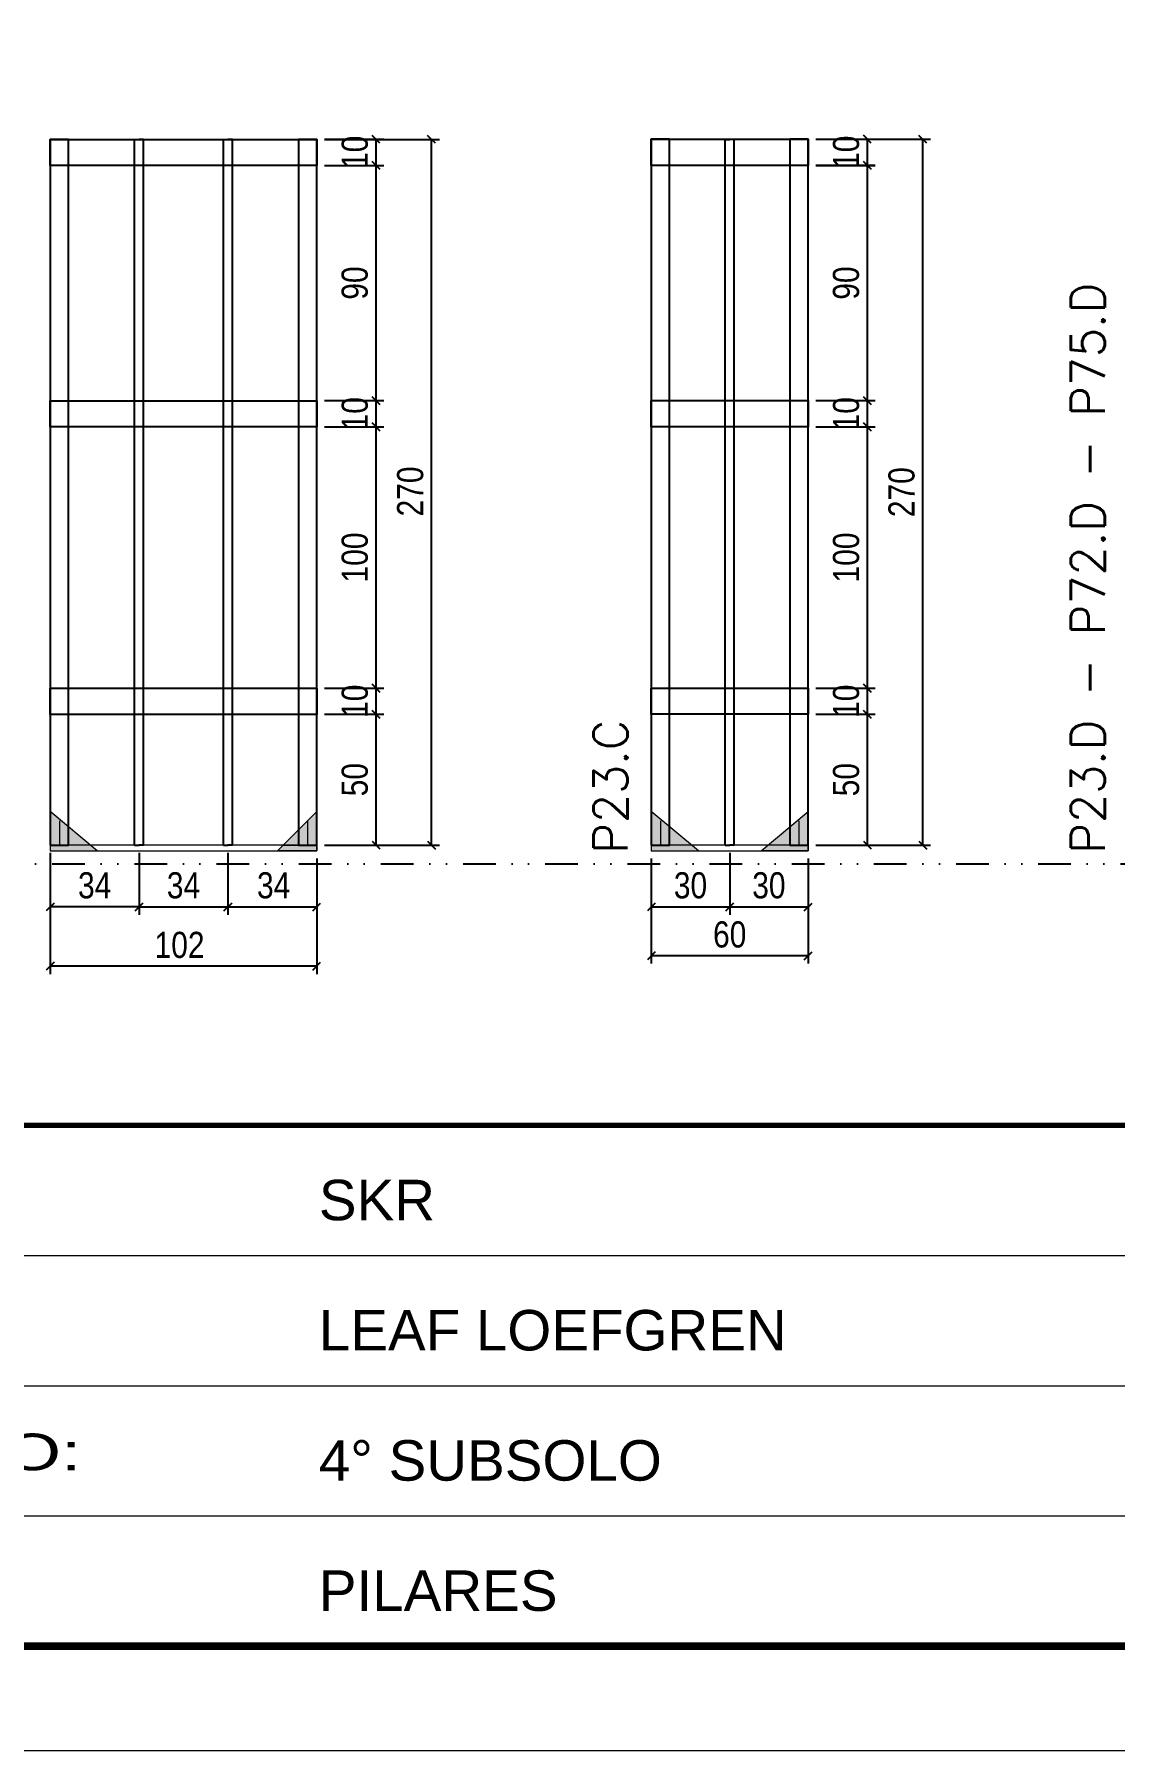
# Model space of a CAD drawing. Header units: millimetres. Extents: x 13777 to 27878, y -21631 to 6985.
# Drawn here: x 18173 to 18587, y -10145 to -9489 of the extents above; entities that cross this region are included whole.
import ezdxf

# ---------------------------------------------------------------- set-up
doc = ezdxf.new("R2010")
doc.units = ezdxf.units.MM
for name, pattern in [('CONTINUO', [0]), ('DASHED', [0.75, 0.5, -0.25]), ('DIVIDE2', [0.625, 0.25, -0.125, 0, -0.125, 0, -0.125]), ('HIDDEN', [0.375, 0.25, -0.125])]:
    doc.linetypes.add(name, pattern=pattern)
for name, color, linetype in [('COTA', 241, 'Continuous'), ('Nível', 160, 'Continuous'), ('SARR_2.2x10', 60, 'Continuous'), ('SARR_3.5x7', 81, 'Continuous'), ('SARR_7x7', 40, 'Continuous')]:
    doc.layers.add(name, color=color, linetype=linetype)
for name, color, linetype, lineweight in [('Folhas', 255, 'Continuous', 9), ('Madeira', 126, 'Continuous', 18), ('Sarr 2.2x7', 40, 'Continuous', 9), ('SARRAFO DE PRESSAO', 251, 'DASHED', 9), ('Texto Seção', 7, 'Continuous', 15)]:
    doc.layers.add(name, color=color, linetype=linetype, lineweight=lineweight)
doc.styles.add('ARIAL', font='arial.ttf')
doc.styles.add('COTA TECNICA', font='techl___.ttf', dxfattribs={"height": 10})
doc.styles.add('REGUA-120', font='ROMANS.shx', dxfattribs={"height": 15})
doc.styles.add('Tecnologia', font='')
doc.styles.get('Tecnologia').set_extended_font_data('Forgotten Futurist')
doc.dimstyles.new('PAINEL', dxfattribs={"dimtxt": 10, "dimasz": 3, "dimexe": 3, "dimexo": 3, "dimgap": 3, "dimtad": 1, "dimdec": 1, "dimzin": 12, "dimdsep": 46, "dimtxsty": 'COTA TECNICA', "dimblk1": 'OBLIQUE', "dimblk2": 'OBLIQUE', "dimsah": 1, "dimcen": 0.9, "dimclrd": 4, "dimclre": 4, "dimclrt": 240, "dimadec": 1, "dimazin": 3, "dimtfac": 1, "dimtdec": 1, "dimtmove": 0, "dimatfit": 3, "dimfxl": 1, "dimtolj": 1, "dimtzin": 12, "dimarcsym": 0})

# ---------------------------------------------------------------- blocks, each defined once
blk = doc.blocks.new('9999999999')
at = {"color": 30, "linetype": 'CONTINUO'}
for p, q in [((98564.56, 34379.64), (99583.98, 34379.64)), ((98564.56, 34329.83), (99487.98, 34329.83)), ((98564.56, 34280.02), (99487.98, 34280.02))]:
    blk.add_line(p, q, dxfattribs=at)
at = {"color": 30, "linetype": 'CONTINUO', "const_width": 2}
blk.add_lwpolyline([(99583.98, 34230.21), (99583.98, 34414.45, 0.414214), (99568.98, 34429.45), (98228.98, 34429.45, 0.414214), (98213.98, 34414.45), (98213.98, 34245.21, 0.414214), (98228.98, 34230.21), (99583.98, 34230.21)], format="xyb", dxfattribs=at)
at = {"layer": 'Folhas'}
blk.add_lwpolyline([(98138.98, 34190.21), (99623.98, 34190.21), (99623.98, 35240.21), (98138.98, 35240.21)], close=True, dxfattribs=at)
at = {"layer": 'Folhas', "color": 30, "const_width": 3}
blk.add_lwpolyline([(98213.98, 34230.21), (99583.98, 34230.21), (99583.98, 35200.21), (98213.98, 35200.21)], close=True, dxfattribs=at)
at = {"color": 7, "linetype": 'Continuous', "ltscale": 5, "style": 'ARIAL'}
for s, height, p in [('SKR', 15.483, (98837.68, 34393.13)), ('LEAF LOEFGREN', 15.4829, (98837.68, 34343.32)), ('4° SUBSOLO', 15.483, (98837.68, 34293.51)), ('PILARES', 15.483, (98837.68, 34243.7))]:
    blk.add_text(s, height=height, dxfattribs=at).set_placement(p)
at = {"layer": 'Folhas', "color": 7, "style": 'Tecnologia', "width": 1.5}
blk.add_text('PAVIMENTO:', height=14, dxfattribs=at).set_placement((98573.65, 34297.5))
blk = doc.blocks.new('_Oblique')
at = {"color": 0, "linetype": 'ByBlock', "lineweight": -2}
blk.add_line((-0.5, -0.5), (0.5, 0.5), dxfattribs=at)
blk = doc.blocks.new('*D2578')
at = {"layer": 'COTA', "color": 4, "lineweight": -2, "transparency": 16777216}
for p, q in [((18179.36, -9817.04), (18179.36, -9848.22)), ((18281.36, -9817.04), (18281.36, -9848.22)), ((18281.36, -9845.22), (18179.36, -9845.22))]:
    blk.add_line(p, q, dxfattribs=at)
at = {"layer": 'Defpoints', "color": 0, "transparency": 16777216}
for p in [(18179.36, -9814.04), (18281.36, -9814.04), (18179.36, -9845.22)]:
    blk.add_point(p, dxfattribs=at)
at = {"layer": 'COTA', "color": 4, "lineweight": -2, "transparency": 16777216, "xscale": 3, "yscale": 3, "zscale": 3, "rotation": 180}
blk.add_blockref('_Oblique', (18179.36, -9845.22), dxfattribs=at)
at = {"layer": 'COTA', "color": 4, "lineweight": -2, "transparency": 16777216, "xscale": 3, "yscale": 3, "zscale": 3}
blk.add_blockref('_Oblique', (18281.36, -9845.22), dxfattribs=at)
at = {"layer": 'COTA', "color": 240, "transparency": 16777216, "insert": (18228.86, -9837.12), "char_height": 10, "attachment_point": 5, "style": 'COTA TECNICA'}
blk.add_mtext('\\A1;102', dxfattribs=at)
blk = doc.blocks.new('*D2579')
at = {"layer": 'COTA', "color": 4, "lineweight": -2, "transparency": 16777216}
for p, q in [((18179.36, -9801.84), (18179.36, -9825.54)), ((18213.36, -9801.84), (18213.36, -9825.54)), ((18213.36, -9822.54), (18179.36, -9822.54))]:
    blk.add_line(p, q, dxfattribs=at)
at = {"layer": 'Defpoints', "color": 0, "transparency": 16777216}
for p in [(18179.36, -9798.84), (18213.36, -9798.84), (18179.36, -9822.54)]:
    blk.add_point(p, dxfattribs=at)
at = {"layer": 'COTA', "color": 4, "lineweight": -2, "transparency": 16777216, "xscale": 3, "yscale": 3, "zscale": 3, "rotation": 180}
blk.add_blockref('_Oblique', (18179.36, -9822.54), dxfattribs=at)
at = {"layer": 'COTA', "color": 4, "lineweight": -2, "transparency": 16777216, "xscale": 3, "yscale": 3, "zscale": 3}
blk.add_blockref('_Oblique', (18213.36, -9822.54), dxfattribs=at)
at = {"layer": 'COTA', "color": 240, "transparency": 16777216, "insert": (18196.36, -9814.32), "char_height": 10, "attachment_point": 5, "style": 'COTA TECNICA'}
blk.add_mtext('\\A1;34', dxfattribs=at)
blk = doc.blocks.new('*D2580')
at = {"layer": 'COTA', "color": 4, "lineweight": -2, "transparency": 16777216}
for p, q in [((18247.36, -9801.84), (18247.36, -9825.54)), ((18281.36, -9804.04), (18281.36, -9825.54)), ((18247.36, -9822.54), (18281.36, -9822.54))]:
    blk.add_line(p, q, dxfattribs=at)
at = {"layer": 'Defpoints', "color": 0, "transparency": 16777216}
for p in [(18247.36, -9798.84), (18281.36, -9801.04), (18281.36, -9822.54)]:
    blk.add_point(p, dxfattribs=at)
at = {"layer": 'COTA', "color": 4, "lineweight": -2, "transparency": 16777216, "xscale": 3, "yscale": 3, "zscale": 3, "rotation": 180}
blk.add_blockref('_Oblique', (18247.36, -9822.54), dxfattribs=at)
at = {"layer": 'COTA', "color": 4, "lineweight": -2, "transparency": 16777216, "xscale": 3, "yscale": 3, "zscale": 3}
blk.add_blockref('_Oblique', (18281.36, -9822.54), dxfattribs=at)
at = {"layer": 'COTA', "color": 240, "transparency": 16777216, "insert": (18264.86, -9814.32), "char_height": 10, "attachment_point": 5, "style": 'COTA TECNICA'}
blk.add_mtext('\\A1;34', dxfattribs=at)
blk = doc.blocks.new('*D2581')
at = {"layer": 'COTA', "color": 4, "lineweight": -2, "transparency": 16777216}
for p, q in [((18284.36, -9748.84), (18307.06, -9748.84)), ((18304.06, -9798.84), (18304.06, -9748.84)), ((18284.36, -9798.84), (18307.06, -9798.84))]:
    blk.add_line(p, q, dxfattribs=at)
at = {"layer": 'Defpoints', "color": 0, "transparency": 16777216}
for p in [(18281.36, -9748.84), (18304.06, -9748.84), (18281.36, -9798.84)]:
    blk.add_point(p, dxfattribs=at)
at = {"layer": 'COTA', "color": 4, "lineweight": -2, "transparency": 16777216, "xscale": 3, "yscale": 3, "zscale": 3}
for p, rotation in [((18304.06, -9748.84), 90), ((18304.06, -9798.84), 270)]:
    blk.add_blockref('_Oblique', p, dxfattribs=dict(at, rotation=rotation))
at = {"layer": 'COTA', "color": 240, "transparency": 16777216, "insert": (18295.95, -9773.84), "char_height": 10, "attachment_point": 5, "rotation": 90, "style": 'COTA TECNICA'}
blk.add_mtext('\\A1;50', dxfattribs=at)
blk = doc.blocks.new('*D2582')
at = {"layer": 'COTA', "color": 4, "lineweight": -2, "transparency": 16777216}
for p, q in [((18213.36, -9801.84), (18213.36, -9825.54)), ((18247.36, -9801.84), (18247.36, -9825.54)), ((18213.36, -9822.54), (18247.36, -9822.54))]:
    blk.add_line(p, q, dxfattribs=at)
at = {"layer": 'Defpoints', "color": 0, "transparency": 16777216}
for p in [(18213.36, -9798.84), (18247.36, -9798.84), (18247.36, -9822.54)]:
    blk.add_point(p, dxfattribs=at)
at = {"layer": 'COTA', "color": 4, "lineweight": -2, "transparency": 16777216, "xscale": 3, "yscale": 3, "zscale": 3, "rotation": 180}
blk.add_blockref('_Oblique', (18213.36, -9822.54), dxfattribs=at)
at = {"layer": 'COTA', "color": 4, "lineweight": -2, "transparency": 16777216, "xscale": 3, "yscale": 3, "zscale": 3}
blk.add_blockref('_Oblique', (18247.36, -9822.54), dxfattribs=at)
at = {"layer": 'COTA', "color": 240, "transparency": 16777216, "insert": (18230.36, -9814.32), "char_height": 10, "attachment_point": 5, "style": 'COTA TECNICA'}
blk.add_mtext('\\A1;34', dxfattribs=at)
blk = doc.blocks.new('*D2583')
at = {"layer": 'COTA', "color": 4, "lineweight": -2, "transparency": 16777216}
for p, q in [((18284.36, -9738.84), (18307.06, -9738.84)), ((18304.06, -9748.84), (18304.06, -9738.84)), ((18284.36, -9748.84), (18307.06, -9748.84))]:
    blk.add_line(p, q, dxfattribs=at)
at = {"layer": 'Defpoints', "color": 0, "transparency": 16777216}
for p in [(18281.36, -9738.84), (18304.06, -9738.84), (18281.36, -9748.84)]:
    blk.add_point(p, dxfattribs=at)
at = {"layer": 'COTA', "color": 4, "lineweight": -2, "transparency": 16777216, "xscale": 3, "yscale": 3, "zscale": 3}
for p, rotation in [((18304.06, -9738.84), 90), ((18304.06, -9748.84), 270)]:
    blk.add_blockref('_Oblique', p, dxfattribs=dict(at, rotation=rotation))
at = {"layer": 'COTA', "color": 240, "transparency": 16777216, "insert": (18295.96, -9743.84), "char_height": 10, "attachment_point": 5, "rotation": 90, "style": 'COTA TECNICA'}
blk.add_mtext('\\A1;10', dxfattribs=at)
blk = doc.blocks.new('*D2584')
at = {"layer": 'COTA', "color": 4, "lineweight": -2, "transparency": 16777216}
for p, q in [((18284.36, -9638.84), (18307.06, -9638.84)), ((18304.06, -9738.84), (18304.06, -9638.84)), ((18284.36, -9738.84), (18307.06, -9738.84))]:
    blk.add_line(p, q, dxfattribs=at)
at = {"layer": 'Defpoints', "color": 0, "transparency": 16777216}
for p in [(18281.36, -9638.84), (18304.06, -9638.84), (18281.36, -9738.84)]:
    blk.add_point(p, dxfattribs=at)
at = {"layer": 'COTA', "color": 4, "lineweight": -2, "transparency": 16777216, "xscale": 3, "yscale": 3, "zscale": 3}
for p, rotation in [((18304.06, -9638.84), 90), ((18304.06, -9738.84), 270)]:
    blk.add_blockref('_Oblique', p, dxfattribs=dict(at, rotation=rotation))
at = {"layer": 'COTA', "color": 240, "transparency": 16777216, "insert": (18295.96, -9688.84), "char_height": 10, "attachment_point": 5, "rotation": 90, "style": 'COTA TECNICA'}
blk.add_mtext('\\A1;100', dxfattribs=at)
blk = doc.blocks.new('*D2585')
at = {"layer": 'COTA', "color": 4, "lineweight": -2, "transparency": 16777216}
for p, q in [((18284.36, -9628.84), (18307.06, -9628.84)), ((18304.06, -9638.84), (18304.06, -9628.84)), ((18284.36, -9638.84), (18307.06, -9638.84))]:
    blk.add_line(p, q, dxfattribs=at)
at = {"layer": 'Defpoints', "color": 0, "transparency": 16777216}
for p in [(18281.36, -9628.84), (18304.06, -9628.84), (18281.36, -9638.84)]:
    blk.add_point(p, dxfattribs=at)
at = {"layer": 'COTA', "color": 4, "lineweight": -2, "transparency": 16777216, "xscale": 3, "yscale": 3, "zscale": 3}
for p, rotation in [((18304.06, -9628.84), 90), ((18304.06, -9638.84), 270)]:
    blk.add_blockref('_Oblique', p, dxfattribs=dict(at, rotation=rotation))
at = {"layer": 'COTA', "color": 240, "transparency": 16777216, "insert": (18295.96, -9633.84), "char_height": 10, "attachment_point": 5, "rotation": 90, "style": 'COTA TECNICA'}
blk.add_mtext('\\A1;10', dxfattribs=at)
blk = doc.blocks.new('*D2586')
at = {"layer": 'COTA', "color": 4, "lineweight": -2, "transparency": 16777216}
for p, q in [((18284.36, -9538.84), (18307.06, -9538.84)), ((18304.06, -9628.84), (18304.06, -9538.84)), ((18284.36, -9628.84), (18307.06, -9628.84))]:
    blk.add_line(p, q, dxfattribs=at)
at = {"layer": 'Defpoints', "color": 0, "transparency": 16777216}
for p in [(18281.36, -9538.84), (18304.06, -9538.84), (18281.36, -9628.84)]:
    blk.add_point(p, dxfattribs=at)
at = {"layer": 'COTA', "color": 4, "lineweight": -2, "transparency": 16777216, "xscale": 3, "yscale": 3, "zscale": 3}
for p, rotation in [((18304.06, -9538.84), 90), ((18304.06, -9628.84), 270)]:
    blk.add_blockref('_Oblique', p, dxfattribs=dict(at, rotation=rotation))
at = {"layer": 'COTA', "color": 240, "transparency": 16777216, "insert": (18295.93, -9583.84), "char_height": 10, "attachment_point": 5, "rotation": 90, "style": 'COTA TECNICA'}
blk.add_mtext('\\A1;90', dxfattribs=at)
blk = doc.blocks.new('*D2587')
at = {"layer": 'COTA', "color": 4, "lineweight": -2, "transparency": 16777216}
for p, q in [((18284.36, -9528.84), (18307.06, -9528.84)), ((18304.06, -9538.84), (18304.06, -9528.84)), ((18284.36, -9538.84), (18307.06, -9538.84))]:
    blk.add_line(p, q, dxfattribs=at)
at = {"layer": 'Defpoints', "color": 0, "transparency": 16777216}
for p in [(18281.36, -9528.84), (18304.06, -9528.84), (18281.36, -9538.84)]:
    blk.add_point(p, dxfattribs=at)
at = {"layer": 'COTA', "color": 4, "lineweight": -2, "transparency": 16777216, "xscale": 3, "yscale": 3, "zscale": 3}
for p, rotation in [((18304.06, -9528.84), 90), ((18304.06, -9538.84), 270)]:
    blk.add_blockref('_Oblique', p, dxfattribs=dict(at, rotation=rotation))
at = {"layer": 'COTA', "color": 240, "transparency": 16777216, "insert": (18295.96, -9533.84), "char_height": 10, "attachment_point": 5, "rotation": 90, "style": 'COTA TECNICA'}
blk.add_mtext('\\A1;10', dxfattribs=at)
blk = doc.blocks.new('*D2588')
at = {"layer": 'COTA', "color": 4, "lineweight": -2, "transparency": 16777216}
for p, q in [((18284.36, -9528.88), (18328.28, -9528.88)), ((18325.28, -9798.88), (18325.28, -9528.88)), ((18284.36, -9798.88), (18328.28, -9798.88))]:
    blk.add_line(p, q, dxfattribs=at)
at = {"layer": 'Defpoints', "color": 0, "transparency": 16777216}
for p in [(18281.36, -9528.88), (18325.28, -9528.88), (18281.36, -9798.88)]:
    blk.add_point(p, dxfattribs=at)
at = {"layer": 'COTA', "color": 4, "lineweight": -2, "transparency": 16777216, "xscale": 3, "yscale": 3, "zscale": 3}
for p, rotation in [((18325.28, -9528.88), 90), ((18325.28, -9798.88), 270)]:
    blk.add_blockref('_Oblique', p, dxfattribs=dict(at, rotation=rotation))
at = {"layer": 'COTA', "color": 240, "transparency": 16777216, "insert": (18317.17, -9663.58), "char_height": 10, "attachment_point": 5, "rotation": 90, "style": 'COTA TECNICA'}
blk.add_mtext('\\A1;270', dxfattribs=at)
blk = doc.blocks.new('*D2592')
at = {"layer": 'COTA', "color": 4, "lineweight": -2, "transparency": 16777216}
for p, q in [((18409.4, -9804.04), (18409.4, -9844.22)), ((18469.4, -9804.04), (18469.4, -9844.22)), ((18469.4, -9841.22), (18409.4, -9841.22))]:
    blk.add_line(p, q, dxfattribs=at)
at = {"layer": 'Defpoints', "color": 0, "transparency": 16777216}
for p in [(18409.4, -9801.04), (18469.4, -9801.04), (18409.4, -9841.22)]:
    blk.add_point(p, dxfattribs=at)
at = {"layer": 'COTA', "color": 4, "lineweight": -2, "transparency": 16777216, "xscale": 3, "yscale": 3, "zscale": 3, "rotation": 180}
blk.add_blockref('_Oblique', (18409.4, -9841.22), dxfattribs=at)
at = {"layer": 'COTA', "color": 4, "lineweight": -2, "transparency": 16777216, "xscale": 3, "yscale": 3, "zscale": 3}
blk.add_blockref('_Oblique', (18469.4, -9841.22), dxfattribs=at)
at = {"layer": 'COTA', "color": 240, "transparency": 16777216, "insert": (18439.4, -9833.12), "char_height": 10, "attachment_point": 5, "style": 'COTA TECNICA'}
blk.add_mtext('\\A1;60', dxfattribs=at)
blk = doc.blocks.new('*D2593')
at = {"layer": 'COTA', "color": 4, "lineweight": -2, "transparency": 16777216}
for p, q in [((18472.4, -9748.84), (18495.1, -9748.84)), ((18492.1, -9798.84), (18492.1, -9748.84)), ((18472.4, -9798.84), (18495.1, -9798.84))]:
    blk.add_line(p, q, dxfattribs=at)
at = {"layer": 'Defpoints', "color": 0, "transparency": 16777216}
for p in [(18469.4, -9748.84), (18492.1, -9748.84), (18469.4, -9798.84)]:
    blk.add_point(p, dxfattribs=at)
at = {"layer": 'COTA', "color": 4, "lineweight": -2, "transparency": 16777216, "xscale": 3, "yscale": 3, "zscale": 3}
for p, rotation in [((18492.1, -9748.84), 90), ((18492.1, -9798.84), 270)]:
    blk.add_blockref('_Oblique', p, dxfattribs=dict(at, rotation=rotation))
at = {"layer": 'COTA', "color": 240, "transparency": 16777216, "insert": (18483.99, -9773.84), "char_height": 10, "attachment_point": 5, "rotation": 90, "style": 'COTA TECNICA'}
blk.add_mtext('\\A1;50', dxfattribs=at)
blk = doc.blocks.new('*D2594')
at = {"layer": 'COTA', "color": 4, "lineweight": -2, "transparency": 16777216}
for p, q in [((18472.4, -9738.84), (18495.1, -9738.84)), ((18492.1, -9748.84), (18492.1, -9738.84)), ((18472.4, -9748.84), (18495.1, -9748.84))]:
    blk.add_line(p, q, dxfattribs=at)
at = {"layer": 'Defpoints', "color": 0, "transparency": 16777216}
for p in [(18469.4, -9738.84), (18492.1, -9738.84), (18469.4, -9748.84)]:
    blk.add_point(p, dxfattribs=at)
at = {"layer": 'COTA', "color": 4, "lineweight": -2, "transparency": 16777216, "xscale": 3, "yscale": 3, "zscale": 3}
for p, rotation in [((18492.1, -9738.84), 90), ((18492.1, -9748.84), 270)]:
    blk.add_blockref('_Oblique', p, dxfattribs=dict(at, rotation=rotation))
at = {"layer": 'COTA', "color": 240, "transparency": 16777216, "insert": (18483.99, -9743.84), "char_height": 10, "attachment_point": 5, "rotation": 90, "style": 'COTA TECNICA'}
blk.add_mtext('\\A1;10', dxfattribs=at)
blk = doc.blocks.new('*D2595')
at = {"layer": 'COTA', "color": 4, "lineweight": -2, "transparency": 16777216}
for p, q in [((18472.4, -9638.84), (18495.1, -9638.84)), ((18492.1, -9738.84), (18492.1, -9638.84)), ((18472.4, -9738.84), (18495.1, -9738.84))]:
    blk.add_line(p, q, dxfattribs=at)
at = {"layer": 'Defpoints', "color": 0, "transparency": 16777216}
for p in [(18469.4, -9638.84), (18492.1, -9638.84), (18469.4, -9738.84)]:
    blk.add_point(p, dxfattribs=at)
at = {"layer": 'COTA', "color": 4, "lineweight": -2, "transparency": 16777216, "xscale": 3, "yscale": 3, "zscale": 3}
for p, rotation in [((18492.1, -9638.84), 90), ((18492.1, -9738.84), 270)]:
    blk.add_blockref('_Oblique', p, dxfattribs=dict(at, rotation=rotation))
at = {"layer": 'COTA', "color": 240, "transparency": 16777216, "insert": (18483.99, -9688.84), "char_height": 10, "attachment_point": 5, "rotation": 90, "style": 'COTA TECNICA'}
blk.add_mtext('\\A1;100', dxfattribs=at)
blk = doc.blocks.new('*D2596')
at = {"layer": 'COTA', "color": 4, "lineweight": -2, "transparency": 16777216}
for p, q in [((18472.4, -9628.84), (18495.1, -9628.84)), ((18492.1, -9638.84), (18492.1, -9628.84)), ((18472.4, -9638.84), (18495.1, -9638.84))]:
    blk.add_line(p, q, dxfattribs=at)
at = {"layer": 'Defpoints', "color": 0, "transparency": 16777216}
for p in [(18469.4, -9628.84), (18492.1, -9628.84), (18469.4, -9638.84)]:
    blk.add_point(p, dxfattribs=at)
at = {"layer": 'COTA', "color": 4, "lineweight": -2, "transparency": 16777216, "xscale": 3, "yscale": 3, "zscale": 3}
for p, rotation in [((18492.1, -9628.84), 90), ((18492.1, -9638.84), 270)]:
    blk.add_blockref('_Oblique', p, dxfattribs=dict(at, rotation=rotation))
at = {"layer": 'COTA', "color": 240, "transparency": 16777216, "insert": (18483.99, -9633.84), "char_height": 10, "attachment_point": 5, "rotation": 90, "style": 'COTA TECNICA'}
blk.add_mtext('\\A1;10', dxfattribs=at)
blk = doc.blocks.new('*D2597')
at = {"layer": 'COTA', "color": 4, "lineweight": -2, "transparency": 16777216}
for p, q in [((18472.4, -9538.84), (18495.1, -9538.84)), ((18492.1, -9628.84), (18492.1, -9538.84)), ((18472.4, -9628.84), (18495.1, -9628.84))]:
    blk.add_line(p, q, dxfattribs=at)
at = {"layer": 'Defpoints', "color": 0, "transparency": 16777216}
for p in [(18469.4, -9538.84), (18492.1, -9538.84), (18469.4, -9628.84)]:
    blk.add_point(p, dxfattribs=at)
at = {"layer": 'COTA', "color": 4, "lineweight": -2, "transparency": 16777216, "xscale": 3, "yscale": 3, "zscale": 3}
for p, rotation in [((18492.1, -9538.84), 90), ((18492.1, -9628.84), 270)]:
    blk.add_blockref('_Oblique', p, dxfattribs=dict(at, rotation=rotation))
at = {"layer": 'COTA', "color": 240, "transparency": 16777216, "insert": (18483.96, -9583.84), "char_height": 10, "attachment_point": 5, "rotation": 90, "style": 'COTA TECNICA'}
blk.add_mtext('\\A1;90', dxfattribs=at)
blk = doc.blocks.new('*D2598')
at = {"layer": 'COTA', "color": 4, "lineweight": -2, "transparency": 16777216}
for p, q in [((18472.4, -9528.84), (18516.31, -9528.84)), ((18513.31, -9798.88), (18513.31, -9528.84)), ((18472.4, -9798.88), (18516.31, -9798.88))]:
    blk.add_line(p, q, dxfattribs=at)
at = {"layer": 'Defpoints', "color": 0, "transparency": 16777216}
for p in [(18469.4, -9528.84), (18513.31, -9528.84), (18469.4, -9798.88)]:
    blk.add_point(p, dxfattribs=at)
at = {"layer": 'COTA', "color": 4, "lineweight": -2, "transparency": 16777216, "xscale": 3, "yscale": 3, "zscale": 3}
for p, rotation in [((18513.31, -9528.84), 90), ((18513.31, -9798.88), 270)]:
    blk.add_blockref('_Oblique', p, dxfattribs=dict(at, rotation=rotation))
at = {"layer": 'COTA', "color": 240, "transparency": 16777216, "insert": (18505.21, -9663.86), "char_height": 10, "attachment_point": 5, "rotation": 90, "style": 'COTA TECNICA'}
blk.add_mtext('\\A1;270', dxfattribs=at)
blk = doc.blocks.new('*D2599')
at = {"layer": 'COTA', "color": 4, "lineweight": -2, "transparency": 16777216}
for p, q in [((18472.4, -9528.81), (18495.1, -9528.81)), ((18492.1, -9538.81), (18492.1, -9528.81)), ((18472.4, -9538.81), (18495.1, -9538.81))]:
    blk.add_line(p, q, dxfattribs=at)
at = {"layer": 'Defpoints', "color": 0, "transparency": 16777216}
for p in [(18469.4, -9528.81), (18492.1, -9528.81), (18469.4, -9538.81)]:
    blk.add_point(p, dxfattribs=at)
at = {"layer": 'COTA', "color": 4, "lineweight": -2, "transparency": 16777216, "xscale": 3, "yscale": 3, "zscale": 3}
for p, rotation in [((18492.1, -9528.81), 90), ((18492.1, -9538.81), 270)]:
    blk.add_blockref('_Oblique', p, dxfattribs=dict(at, rotation=rotation))
at = {"layer": 'COTA', "color": 240, "transparency": 16777216, "insert": (18483.99, -9533.81), "char_height": 10, "attachment_point": 5, "rotation": 90, "style": 'COTA TECNICA'}
blk.add_mtext('\\A1;10', dxfattribs=at)
blk = doc.blocks.new('*D2600')
at = {"layer": 'COTA', "color": 4, "lineweight": -2, "transparency": 16777216}
for p, q in [((18439.4, -9801.84), (18439.4, -9825.54)), ((18409.4, -9804.04), (18409.4, -9825.54)), ((18409.4, -9822.54), (18439.4, -9822.54))]:
    blk.add_line(p, q, dxfattribs=at)
at = {"layer": 'Defpoints', "color": 0, "transparency": 16777216}
for p in [(18409.4, -9801.04), (18439.4, -9798.84), (18439.4, -9822.54)]:
    blk.add_point(p, dxfattribs=at)
at = {"layer": 'COTA', "color": 4, "lineweight": -2, "transparency": 16777216, "xscale": 3, "yscale": 3, "zscale": 3, "rotation": 180}
blk.add_blockref('_Oblique', (18409.4, -9822.54), dxfattribs=at)
at = {"layer": 'COTA', "color": 4, "lineweight": -2, "transparency": 16777216, "xscale": 3, "yscale": 3, "zscale": 3}
blk.add_blockref('_Oblique', (18439.4, -9822.54), dxfattribs=at)
at = {"layer": 'COTA', "color": 240, "transparency": 16777216, "insert": (18424.4, -9814.32), "char_height": 10, "attachment_point": 5, "style": 'COTA TECNICA'}
blk.add_mtext('\\A1;30', dxfattribs=at)
blk = doc.blocks.new('*D2601')
at = {"layer": 'COTA', "color": 4, "lineweight": -2, "transparency": 16777216}
for p, q in [((18439.4, -9801.84), (18439.4, -9825.54)), ((18469.4, -9804.04), (18469.4, -9825.54)), ((18439.4, -9822.54), (18469.4, -9822.54))]:
    blk.add_line(p, q, dxfattribs=at)
at = {"layer": 'Defpoints', "color": 0, "transparency": 16777216}
for p in [(18439.4, -9798.84), (18469.4, -9801.04), (18469.4, -9822.54)]:
    blk.add_point(p, dxfattribs=at)
at = {"layer": 'COTA', "color": 4, "lineweight": -2, "transparency": 16777216, "xscale": 3, "yscale": 3, "zscale": 3, "rotation": 180}
blk.add_blockref('_Oblique', (18439.4, -9822.54), dxfattribs=at)
at = {"layer": 'COTA', "color": 4, "lineweight": -2, "transparency": 16777216, "xscale": 3, "yscale": 3, "zscale": 3}
blk.add_blockref('_Oblique', (18469.4, -9822.54), dxfattribs=at)
at = {"layer": 'COTA', "color": 240, "transparency": 16777216, "insert": (18454.4, -9814.32), "char_height": 10, "attachment_point": 5, "style": 'COTA TECNICA'}
blk.add_mtext('\\A1;30', dxfattribs=at)

msp = doc.modelspace()

# ---------------------------------------------------------------- hatches: boundary and pattern name
at = {"layer": 'Madeira'}
h = msp.add_hatch(color=252, dxfattribs=at)
h.dxf.hatch_style = 2
h.paths.add_polyline_path([(18179.36, -9786.04), (18179.36, -9801.04), (18197.36, -9801.04)])
h = msp.add_hatch(color=252, dxfattribs=at)
h.dxf.hatch_style = 2
h.paths.add_polyline_path([(18281.36, -9786.04), (18281.36, -9801.04), (18266.36, -9801.04)])
h = msp.add_hatch(color=252, dxfattribs=at)
h.dxf.hatch_style = 2
h.paths.add_polyline_path([(18409.4, -9786.04), (18409.4, -9801.04), (18427.4, -9801.04)])
h = msp.add_hatch(color=252, dxfattribs=at)
h.dxf.hatch_style = 2
h.paths.add_polyline_path([(18469.4, -9786.04), (18469.4, -9801.04), (18451.4, -9801.04)])

# ---------------------------------------------------------------- linework, layer by layer
at = {"layer": 'Madeira', "color": 1, "linetype": 'HIDDEN'}
for p, q in [((18182.86, -9789.54), (18182.86, -9798.84)), ((18182.86, -9789.54), (18182.86, -9798.84)), ((18277.86, -9789.54), (18277.86, -9798.84)), ((18277.86, -9789.54), (18277.86, -9798.84)), ((18412.9, -9789.54), (18412.9, -9798.84)), ((18412.9, -9789.54), (18412.9, -9798.84)), ((18465.9, -9789.54), (18465.9, -9798.84)), ((18465.9, -9789.54), (18465.9, -9798.84)), ((18186.36, -9793.04), (18186.36, -9798.84)), ((18189.19, -9798.84), (18179.36, -9798.84)), ((18189.19, -9798.84), (18179.36, -9798.84)), ((18195.16, -9798.84), (18179.36, -9798.84)), ((18268.56, -9798.84), (18281.36, -9798.84)), ((18271.53, -9798.84), (18281.36, -9798.84)), ((18271.53, -9798.84), (18281.36, -9798.84))]:
    msp.add_line(p, q, dxfattribs=at)
at = {"layer": 'Madeira'}
for p, q in [((18179.36, -9798.84), (18179.36, -9801.04)), ((18179.36, -9798.84), (18179.36, -9801.04)), ((18179.36, -9798.84), (18179.36, -9801.04)), ((18409.4, -9798.84), (18409.4, -9801.04)), ((18409.4, -9798.84), (18409.4, -9801.04)), ((18409.4, -9798.84), (18409.4, -9801.04))]:
    msp.add_line(p, q, dxfattribs=at)
at = {"layer": 'Madeira', "color": 0}
for points in [[(18179.36, -9786.04), (18179.36, -9801.04), (18197.36, -9801.04), (18179.36, -9786.04)], [(18281.36, -9786.04), (18281.36, -9801.04), (18266.36, -9801.04), (18281.36, -9786.04)], [(18409.4, -9786.04), (18409.4, -9801.04), (18427.4, -9801.04), (18409.4, -9786.04)], [(18469.4, -9786.04), (18469.4, -9801.04), (18451.4, -9801.04), (18469.4, -9786.04)]]:
    msp.add_lwpolyline(points, dxfattribs=at)
at = {"layer": 'Nível', "color": 4, "linetype": 'DIVIDE2', "ltscale": 50}
msp.add_line((13777.11, -9806.04), (21531.15, -9806.04), dxfattribs=at)
at = {"layer": 'Sarr 2.2x7'}
for points in [[(18281.36, -9798.84), (18179.36, -9798.84), (18179.36, -9801.04), (18281.36, -9801.04)], [(18469.4, -9798.84), (18409.4, -9798.84), (18409.4, -9801.04), (18469.4, -9801.04)], [(18469.4, -9798.84), (18409.4, -9798.84), (18409.4, -9801.04), (18469.4, -9801.04)]]:
    msp.add_lwpolyline(points, close=True, dxfattribs=at)
at = {"layer": 'SARR_2.2x10'}
for points in [[(18179.36, -9528.88), (18281.36, -9528.88), (18281.36, -9538.88), (18179.36, -9538.88)], [(18409.4, -9528.84), (18469.4, -9528.84), (18469.4, -9538.84), (18409.4, -9538.84)], [(18179.36, -9628.88), (18281.36, -9628.88), (18281.36, -9638.88), (18179.36, -9638.88)], [(18409.4, -9628.84), (18469.4, -9628.84), (18469.4, -9638.84), (18409.4, -9638.84)], [(18179.36, -9738.88), (18281.36, -9738.88), (18281.36, -9748.88), (18179.36, -9748.88)], [(18409.4, -9738.84), (18469.4, -9738.84), (18469.4, -9748.84), (18409.4, -9748.84)]]:
    msp.add_lwpolyline(points, close=True, dxfattribs=at)
at = {"layer": 'SARR_3.5x7'}
for p, q in [((18211.61, -9798.84), (18211.61, -9528.88)), ((18211.61, -9528.88), (18213.36, -9528.88)), ((18215.11, -9528.88), (18213.36, -9528.88)), ((18215.11, -9798.84), (18215.11, -9528.88)), ((18245.61, -9798.84), (18245.61, -9528.88)), ((18245.61, -9528.88), (18247.36, -9528.88)), ((18249.11, -9528.88), (18247.36, -9528.88)), ((18249.11, -9798.84), (18249.11, -9528.88)), ((18437.65, -9798.84), (18437.65, -9528.88)), ((18437.65, -9528.88), (18439.4, -9528.88)), ((18441.15, -9528.88), (18439.4, -9528.88)), ((18441.15, -9798.84), (18441.15, -9528.88)), ((18211.61, -9798.84), (18213.36, -9798.84)), ((18215.11, -9798.84), (18213.36, -9798.84)), ((18245.61, -9798.84), (18247.36, -9798.84)), ((18249.11, -9798.84), (18247.36, -9798.84)), ((18437.65, -9798.84), (18439.4, -9798.84)), ((18441.15, -9798.84), (18439.4, -9798.84))]:
    msp.add_line(p, q, dxfattribs=at)
at = {"layer": 'SARR_7x7'}
for points in [[(18179.36, -9798.84), (18186.36, -9798.84), (18186.36, -9528.88), (18179.36, -9528.88)], [(18274.36, -9798.84), (18281.36, -9798.84), (18281.36, -9528.88), (18274.36, -9528.88)], [(18409.4, -9798.84), (18416.4, -9798.84), (18416.4, -9528.84), (18409.4, -9528.84)], [(18462.4, -9798.84), (18469.4, -9798.84), (18469.4, -9528.84), (18462.4, -9528.84)]]:
    msp.add_lwpolyline(points, close=True, dxfattribs=at)

# ---------------------------------------------------------------- block references
at = {"layer": 'SARRAFO DE PRESSAO', "color": 6, "linetype": 'ByBlock'}
msp.add_blockref('9999999999', (-80555.51, -44335.53), dxfattribs=at)

# ---------------------------------------------------------------- texts
at = {"layer": 'Texto Seção', "style": 'REGUA-120'}
for s, p in [('P23.D - P72.D - P75.D', (18582.95, -9802.15)), ('P23.C', (18400.32, -9802.15))]:
    msp.add_text(s, height=13, rotation=90, dxfattribs=at).set_placement(p)

# ---------------------------------------------------------------- dimensions: what is measured, and where the dimension line sits
at = {"layer": 'COTA'}
for base, p1, p2, angle, picture, middle in [((18304.06, -9528.84), (18281.36, -9538.84), (18281.36, -9528.84), 90, '*D2587', (18304.06, -9533.84)), ((18325.28, -9528.88), (18281.36, -9798.88), (18281.36, -9528.88), 90, '*D2588', (18325.28, -9663.58)), ((18492.1, -9528.81), (18469.4, -9538.81), (18469.4, -9528.81), 90, '*D2599', (18492.1, -9533.81)), ((18513.31, -9528.84), (18469.4, -9798.88), (18469.4, -9528.84), 90, '*D2598', (18513.31, -9663.86)), ((18304.06, -9628.84), (18281.36, -9638.84), (18281.36, -9628.84), 90, '*D2585', (18304.06, -9633.84)), ((18492.1, -9628.84), (18469.4, -9638.84), (18469.4, -9628.84), 90, '*D2596', (18492.1, -9633.84)), ((18304.06, -9738.84), (18281.36, -9748.84), (18281.36, -9738.84), 90, '*D2583', (18304.06, -9743.84)), ((18492.1, -9738.84), (18469.4, -9748.84), (18469.4, -9738.84), 90, '*D2594', (18492.1, -9743.84)), ((18179.36, -9845.22), (18281.36, -9814.04), (18179.36, -9814.04), 180, '*D2578', (18228.86, -9845.22))]:
    dim = msp.add_linear_dim(base=base, p1=p1, p2=p2, angle=angle, dimstyle='PAINEL', override={"dimtmove": 1}, dxfattribs=at)
    dim.commit()
    dim.dimension.update_dxf_attribs({"geometry": picture, "text_midpoint": middle, "dimtype": 160})
for base, p1, p2, angle, picture, middle in [((18304.06, -9538.84), (18281.36, -9628.84), (18281.36, -9538.84), 90, '*D2586', (18295.93, -9583.84)), ((18492.1, -9538.84), (18469.4, -9628.84), (18469.4, -9538.84), 90, '*D2597', (18483.96, -9583.84)), ((18304.06, -9638.84), (18281.36, -9738.84), (18281.36, -9638.84), 90, '*D2584', (18295.96, -9688.84)), ((18492.1, -9638.84), (18469.4, -9738.84), (18469.4, -9638.84), 90, '*D2595', (18483.99, -9688.84)), ((18304.06, -9748.84), (18281.36, -9798.84), (18281.36, -9748.84), 90, '*D2581', (18295.95, -9773.84)), ((18492.1, -9748.84), (18469.4, -9798.84), (18469.4, -9748.84), 90, '*D2593', (18483.99, -9773.84)), ((18179.36, -9822.54), (18213.36, -9798.84), (18179.36, -9798.84), 180, '*D2579', (18196.36, -9814.32)), ((18409.4, -9841.22), (18469.4, -9801.04), (18409.4, -9801.04), 180, '*D2592', (18439.4, -9833.12))]:
    dim = msp.add_linear_dim(base=base, p1=p1, p2=p2, angle=angle, dimstyle='PAINEL', override={"dimtmove": 1}, dxfattribs=at)
    dim.commit()
    dim.dimension.update_dxf_attribs({"geometry": picture, "text_midpoint": middle})
for base, p1, p2, picture, middle in [((18247.36, -9822.54), (18213.36, -9798.84), (18247.36, -9798.84), '*D2582', (18230.36, -9814.32)), ((18439.4, -9822.54), (18409.4, -9801.04), (18439.4, -9798.84), '*D2600', (18424.4, -9814.32)), ((18469.4, -9822.54), (18439.4, -9798.84), (18469.4, -9801.04), '*D2601', (18454.4, -9814.32))]:
    dim = msp.add_linear_dim(base=base, p1=p1, p2=p2, dimstyle='PAINEL', override={"dimtmove": 1}, dxfattribs=at)
    dim.commit()
    dim.dimension.update_dxf_attribs({"geometry": picture, "text_midpoint": middle})
dim = msp.add_linear_dim(base=(18281.36, -9822.54), p1=(18247.36, -9798.84), p2=(18281.36, -9801.04), dimstyle='PAINEL', override={"dimtmove": 1}, dxfattribs=at)
dim.commit()
dim.dimension.update_dxf_attribs({"geometry": '*D2580', "text_midpoint": (18264.86, -9822.54), "dimtype": 160})

doc.saveas('drawing.dxf')
